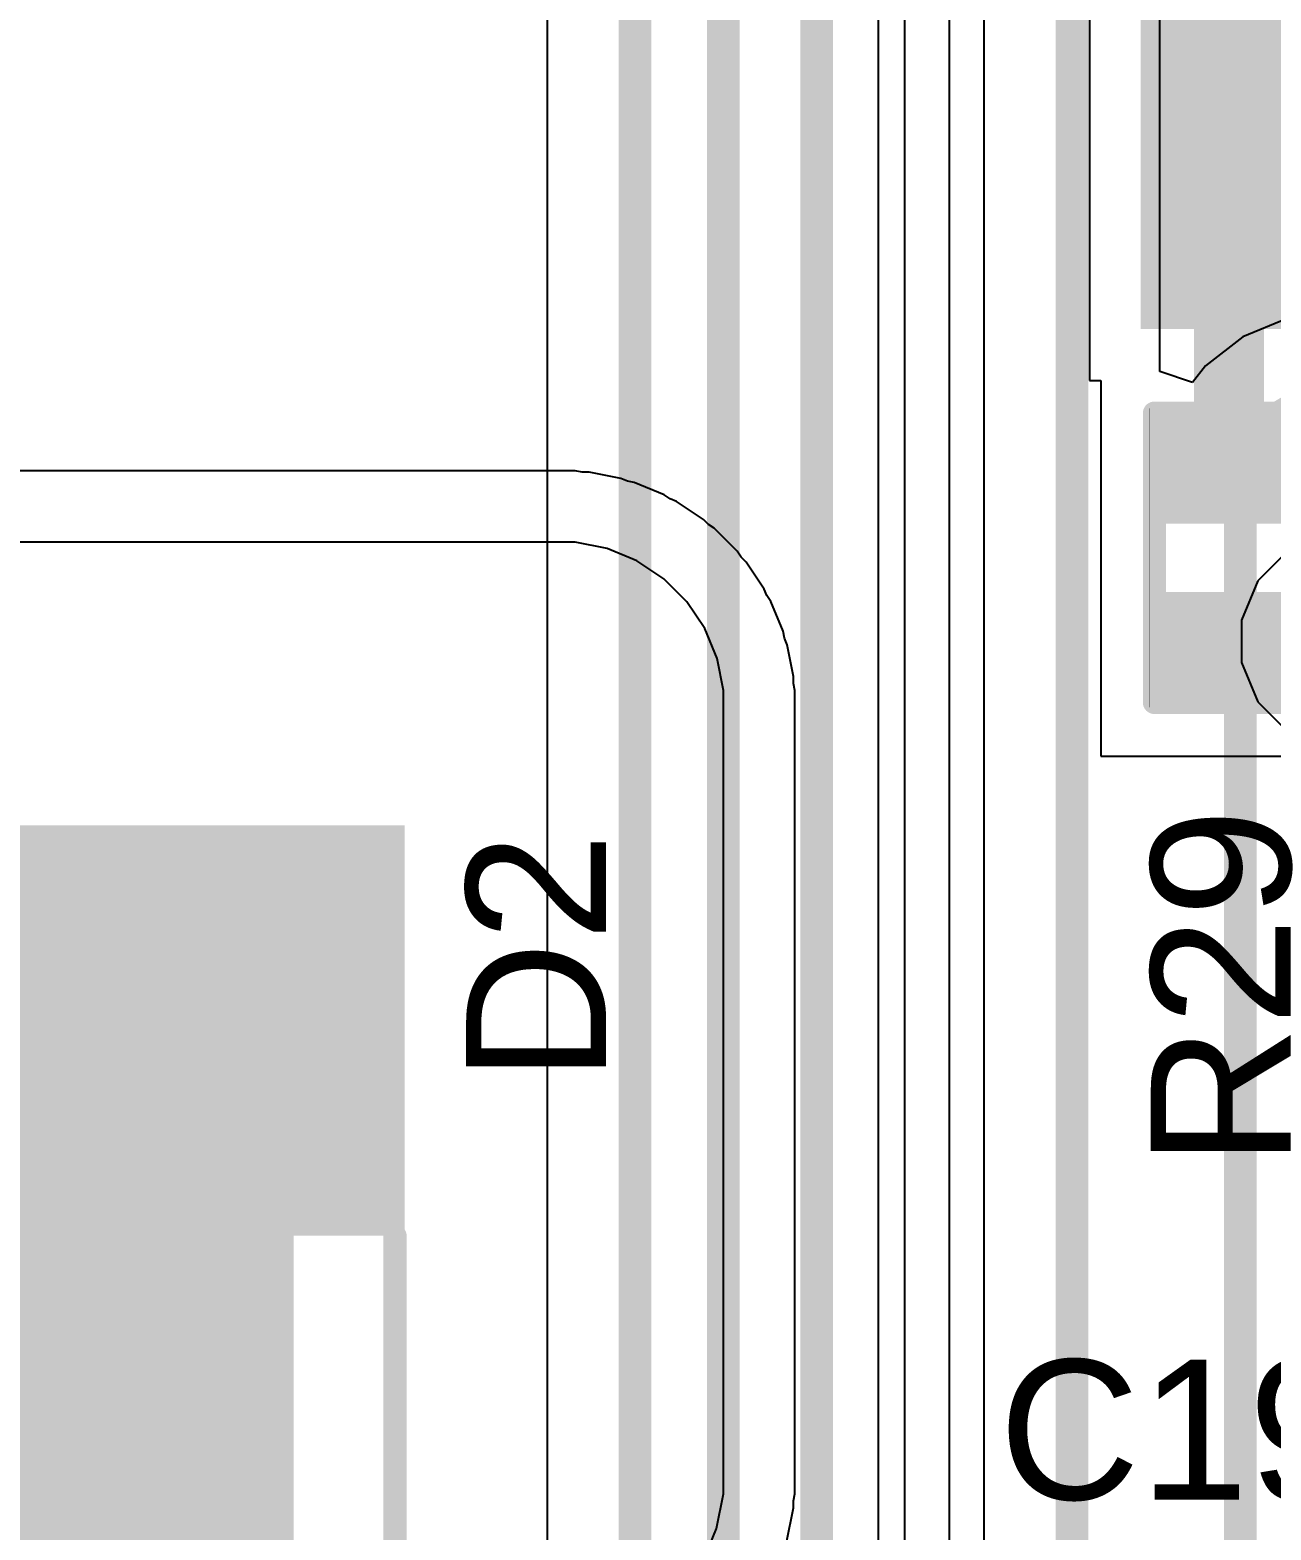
# Model space of a CAD drawing. Header units: inches. Extents: x -18 to 5357, y -8 to 5291.
# Drawn here: x 16.19 to 22.95, y 35.6 to 43.77 of the extents above; entities that cross this region are included whole.
import ezdxf

# ---------------------------------------------------------------- set-up
doc = ezdxf.new("R2010")
doc.units = ezdxf.units.IN
for name, color, linetype in [('Bottom Layer', 5, 'Continuous'), ('Ground', 16, 'Continuous'), ('Power', 76, 'Continuous'), ('Top Layer', 1, 'Continuous'), ('Top Overlay', 2, 'Continuous'), ('Top Paste', 8, 'Continuous'), ('Top Solder', 216, 'Continuous')]:
    doc.layers.add(name, color=color, linetype=linetype)
doc.styles.add('Arial', font='', dxfattribs={"height": 0.2})
doc.styles.get('Arial').set_extended_font_data('Arial')

# ---------------------------------------------------------------- blocks, each defined once
blk = doc.blocks.new('SMB__10')
at = {"layer": 'Top Layer'}
for points in [[(-3.70000022, -1.20000014), (-3.70000022, 1.20000014), (-0.90000074, 1.20000014), (-0.90000074, -1.20000014)], [(0.90000074, -1.1999976), (0.90000074, 1.20000268), (3.70000022, 1.20000268), (3.70000022, -1.1999976)]]:
    blk.add_hatch(color=1, dxfattribs=at).paths.add_polyline_path(points)
at = {"layer": 'Top Overlay'}
for points in [[(2.59260086, 1.24463048), (4.827800859999999, 1.24463048), (4.827800859999999, 1.90503048), (2.59260086, 1.90503048)], [(3.7337873, -1.65004242), (4.8259873, -1.65004242), (4.8259873, 1.34715758), (3.7337873, 1.34715758)], [(2.59123942, -1.9063716), (4.82643942, -1.9063716), (4.82643942, -1.2459716), (2.59123942, -1.2459716)]]:
    blk.add_hatch(color=2, dxfattribs=at).paths.add_polyline_path(points)
at = {"layer": 'Top Paste'}
for points in [[(-3.70000022, -1.20000014), (-3.70000022, 1.20000014), (-0.90000074, 1.20000014), (-0.90000074, -1.20000014)], [(0.90000074, -1.1999976), (0.90000074, 1.20000268), (3.70000022, 1.20000268), (3.70000022, -1.1999976)]]:
    blk.add_hatch(color=8, dxfattribs=at).paths.add_polyline_path(points)
at = {"layer": 'Top Solder'}
for points in [[(-3.80160022, -1.30160014), (-3.80160022, 1.30160014), (-0.7984007399999999, 1.30160014), (-0.7984007399999999, -1.30160014)], [(0.7984007399999999, -1.3015976), (0.7984007399999999, 1.30160268), (3.80160022, 1.30160268), (3.80160022, -1.3015976)]]:
    blk.add_hatch(color=216, dxfattribs=at).paths.add_polyline_path(points)
at = {"layer": 'Top Overlay'}
for points in [[(-2.2098, 1.8542, 0.127, 0.127, 0), (2.5908, 1.8542, 0.127, 0.127, 0)], [(-2.2098, 1.8542, 0.127, 0.127, 0), (-2.2098, 1.39699746, 0.127, 0.127, 0)], [(-2.20980254, -1.397, 0.127, 0.127, 0), (-2.2098, -1.8542, 0.127, 0.127, 0)], [(-2.2098, -1.8542, 0.127, 0.127, 0), (2.5908, -1.8542, 0.127, 0.127, 0)]]:
    blk.add_lwpolyline(points, format="xyseb", dxfattribs=at)
for points in [[(-2.24155, 1.8542, 0.0635, 0.0635, 1), (-2.17805, 1.8542, 0.0635, 0.0635, 1)], [(-2.24155, 1.8542, 0.0635, 0.0635, 1), (-2.17805, 1.8542, 0.0635, 0.0635, 1)], [(2.55905, 1.8542, 0.0635, 0.0635, 1), (2.62255, 1.8542, 0.0635, 0.0635, 1)], [(-2.24155, 1.39699746, 0.0635, 0.0635, 1), (-2.17805, 1.39699746, 0.0635, 0.0635, 1)], [(-2.24155254, -1.397, 0.0635, 0.0635, 1), (-2.17805254, -1.397, 0.0635, 0.0635, 1)], [(-2.24155, -1.8542, 0.0635, 0.0635, 1), (-2.17805, -1.8542, 0.0635, 0.0635, 1)], [(-2.24155, -1.8542, 0.0635, 0.0635, 1), (-2.17805, -1.8542, 0.0635, 0.0635, 1)], [(2.55905, -1.8542, 0.0635, 0.0635, 1), (2.62255, -1.8542, 0.0635, 0.0635, 1)]]:
    blk.add_lwpolyline(points, format="xyseb", close=True, dxfattribs=at)
blk = doc.blocks.new('R___0402_45')
at = {"layer": 'Top Layer'}
for points in [[(-0.6985, -0.3175), (-0.6985, 0.3174999999999999), (-0.2413000000000001, 0.3175), (-0.2412999999999999, -0.3174999999999999)], [(0.2413000000000001, -0.3175), (0.2412999999999999, 0.3174999999999999), (0.6985, 0.3175), (0.6985, -0.3174999999999999)]]:
    blk.add_hatch(color=1, dxfattribs=at).paths.add_polyline_path(points)
at = {"layer": 'Top Paste'}
for points in [[(-0.6985, -0.3175), (-0.6985, 0.3174999999999999), (-0.2413000000000001, 0.3175), (-0.2412999999999999, -0.3174999999999999)], [(0.2413000000000001, -0.3175), (0.2412999999999999, 0.3174999999999999), (0.6985, 0.3175), (0.6985, -0.3174999999999999)]]:
    blk.add_hatch(color=8, dxfattribs=at).paths.add_polyline_path(points)
at = {"layer": 'Top Solder'}
for points in [[(-0.75350116, -0.3725011600000001), (-0.75350116, 0.3725011599999999), (-0.18629884, 0.3725011600000001), (-0.1862988399999999, -0.3725011599999999)], [(0.18629884, -0.3725011600000001), (0.1862988399999999, 0.3725011599999999), (0.75350116, 0.3725011600000001), (0.75350116, -0.3725011599999999)]]:
    blk.add_hatch(color=216, dxfattribs=at).paths.add_polyline_path(points)
at = {"layer": 'Top Overlay'}
for points in [[(0.7874, 0.4064, 0.127, 0.127, 0), (-0.7874, 0.4064, 0.127, 0.127, 0)], [(-0.7874, -0.4064, 0.127, 0.127, 0), (-0.7874, 0.4064, 0.127, 0.127, 0)], [(0.7874, -0.4064, 0.127, 0.127, 0), (0.7874, 0.4064, 0.127, 0.127, 0)], [(0.7874, -0.4064, 0.127, 0.127, 0), (-0.7874, -0.4064, 0.127, 0.127, 0)], [(0.8128, -0.4318, 0.0032258, 0.0032258, 0), (-0.8128, -0.4318, 0.0032258, 0.0032258, 0)]]:
    blk.add_lwpolyline(points, format="xyseb", dxfattribs=at)
for points in [[(-0.8191499999999999, 0.4064, 0.0635, 0.0635, 1), (-0.7556499999999999, 0.4064, 0.0635, 0.0635, 1)], [(-0.8191499999999999, 0.4064, 0.0635, 0.0635, 1), (-0.7556499999999999, 0.4064, 0.0635, 0.0635, 1)], [(0.7556499999999999, 0.4064, 0.0635, 0.0635, 1), (0.8191499999999999, 0.4064, 0.0635, 0.0635, 1)], [(0.7556499999999999, 0.4064, 0.0635, 0.0635, 1), (0.8191499999999999, 0.4064, 0.0635, 0.0635, 1)], [(-0.8191499999999999, -0.4064, 0.0635, 0.0635, 1), (-0.7556499999999999, -0.4064, 0.0635, 0.0635, 1)], [(-0.8191499999999999, -0.4064, 0.0635, 0.0635, 1), (-0.7556499999999999, -0.4064, 0.0635, 0.0635, 1)], [(0.7556499999999999, -0.4064, 0.0635, 0.0635, 1), (0.8191499999999999, -0.4064, 0.0635, 0.0635, 1)], [(0.7556499999999999, -0.4064, 0.0635, 0.0635, 1), (0.8191499999999999, -0.4064, 0.0635, 0.0635, 1)], [(-0.81360518, -0.4318, 0.0016129, 0.0016129, 1), (-0.8119948199999999, -0.4318, 0.0016129, 0.0016129, 1)], [(0.8119948199999999, -0.4318, 0.0016129, 0.0016129, 1), (0.81360518, -0.4318, 0.0016129, 0.0016129, 1)]]:
    blk.add_lwpolyline(points, format="xyseb", close=True, dxfattribs=at)
blk = doc.blocks.new('X1321WVS_2_05J_C40D53_81')
at = {"layer": 'Top Layer'}
blk.add_hatch(color=1, dxfattribs=at).paths.add_polyline_path([(2.15999949, 3.15000132), (2.92000051, 3.15000132), (2.92000051, 0.75000104), (2.15999949, 0.75000104)])
at = {"layer": 'Top Paste'}
blk.add_hatch(color=8, dxfattribs=at).paths.add_polyline_path([(2.15999949, 3.15000132), (2.92000051, 3.15000132), (2.92000051, 0.75000104), (2.15999949, 0.75000104)])
at = {"layer": 'Top Solder'}
blk.add_hatch(color=216, dxfattribs=at).paths.add_polyline_path([(2.05839949, 3.25160132), (3.02160051, 3.25160132), (3.02160051, 0.64840104), (2.05839949, 0.64840104)])

msp = doc.modelspace()

# ---------------------------------------------------------------- linework, layer by layer
at = {"layer": 'Bottom Layer'}
for p, q in [((19.00262138, 52.92671913999999), (19.00262138, 23.5138214)), ((20.9517107, 29.79099706), (20.95170562, 52.43012882)), ((21.38359452, 44.52124446), (21.38359452, 29.8865671)), ((22.34180444, 41.90556008), (22.34180444, 44.50322316)), ((23.03228566, 42.19274518), (22.79466612, 42.09431764)), ((22.79466612, 42.09431764), (22.59061522, 41.93774441999999)), ((22.51960444, 41.8452046), (22.34180444, 41.90556008)), ((22.59061522, 41.93774441999999), (22.51960444, 41.8452046))]:
    msp.add_line(p, q, dxfattribs=at)
for points in [[(19.96285314, 23.9066705, 0.1778, 0.1778, 0), (19.96285314, 61.5281345, 0.1778, 0.1778, 0)], [(20.47259812, 56.58023482, 0.1778, 0.1778, 0), (20.47260828, 24.40325066, 0.1778, 0.1778, 0)], [(19.48172634, 23.5138214, 0.1778, 0.1778, 0), (19.48172634, 53.00040708, 0.1778, 0.1778, 0)], [(21.86269948, 27.2168366, 0.1778, 0.1778, 0), (21.86269948, 44.52124446, 0.1778, 0.1778, 0)], [(22.780371, 41.24107322, 0.1778, 0.1778, -0.4142135623730951), (23.28728642, 41.74798864, 0.1778, 0.1778, 0)], [(22.780371, 31.4419361, 0.1778, 0.1778, 0), (22.780371, 41.24107322, 0.1778, 0.1778, 0)]]:
    msp.add_lwpolyline(points, format="xyseb", dxfattribs=at)
msp.add_lwpolyline([(22.735921, 41.24107322, 0.08889999999999999, 0.08889999999999999, 1), (22.824821, 41.24107322, 0.08889999999999999, 0.08889999999999999, 1)], format="xyseb", close=True, dxfattribs=at)
msp.add_lwpolyline([(22.735921, 41.24107322, 0.08889999999999999, 0.08889999999999999, 1), (22.824821, 41.24107322, 0.08889999999999999, 0.08889999999999999, 1)], format="xyseb", close=True, dxfattribs=at)
at = {"layer": 'Ground'}
for p, q in [((23.03888966, 40.92934664), (22.87545336, 40.76591034)), ((22.87545336, 40.76591034), (22.7870004, 40.55236746)), ((22.7870004, 40.55236746), (22.7870004, 40.32123254)), ((22.7870004, 40.32123254), (22.87545336, 40.10768966)), ((22.87545336, 40.10768966), (23.03888966, 39.94425336))]:
    msp.add_line(p, q, dxfattribs=at)
at = {"layer": 'Power'}
for p, q in [((20.80783494, 51.23816778), (20.80783494, 29.97343002)), ((21.1963, 29.97343002), (21.1963, 51.23816778)), ((23.03888966, 40.92934664), (22.87545336, 40.76591034)), ((22.87545336, 40.76591034), (22.7870004, 40.55236746)), ((22.7870004, 40.55236746), (22.7870004, 40.32123254)), ((22.7870004, 40.32123254), (22.87545336, 40.10768966)), ((22.87545336, 40.10768966), (23.03888966, 39.94425336))]:
    msp.add_line(p, q, dxfattribs=at)
at = {"layer": 'Top Layer'}
for p, q in [((21.95812474, 45.01953404), (21.95812474, 41.85753376)), ((21.95812474, 41.85753376), (22.02063668, 41.85753376)), ((22.02063668, 41.85753376), (22.02063668, 40.75176762)), ((16.58260336, 41.3658431), (13.33777622, 41.36585072)), ((19.06822196, 41.3658431), (16.58260336, 41.3658431)), ((19.06824736, 41.36583802), (19.06822196, 41.3658431)), ((19.15647426, 41.36584056), (19.06824736, 41.36583802)), ((19.19401038, 41.3583755), (19.15647426, 41.36584056)), ((19.2322704, 41.3583755), (19.19401038, 41.3583755)), ((19.4054095, 41.32393563999999), (19.2322704, 41.3583755)), ((19.44075614, 41.30929508), (19.4054095, 41.32393563999999)), ((19.47828464, 41.30183002), (19.44075614, 41.30929508)), ((19.64138058, 41.23427364), (19.47828464, 41.30183002)), ((19.67318392, 41.21302145999999), (19.64138058, 41.23427364)), ((19.70854072, 41.19837836), (19.67318392, 41.21302145999999)), ((19.85532478, 41.10030133999999), (19.70854072, 41.19837836)), ((19.88238594, 41.07324018), (19.85532478, 41.10030133999999)), ((19.91419436, 41.05198546), (19.88238594, 41.07324018)), ((20.03902012, 40.92715716), (19.91419436, 41.05198546)), ((16.58260336, 40.97737804), (13.20078386, 40.97738566)), ((19.06822196, 40.97737804), (16.58260336, 40.97737804)), ((19.06821942, 40.97737296), (19.06822196, 40.97737804)), ((19.15648442, 40.97737549999999), (19.06821942, 40.97737296)), ((19.32962606, 40.94293564), (19.15648442, 40.97737549999999)), ((19.492722, 40.87537926), (19.32962606, 40.94293564)), ((20.06027738, 40.89534365999999), (20.03902012, 40.92715716)), ((19.63950606, 40.77730224), (19.492722, 40.87537926)), ((20.08733346, 40.86828757999999), (20.06027738, 40.89534365999999)), ((20.1854054, 40.72150606), (20.08733346, 40.86828757999999)), ((19.76433182, 40.65247393999999), (19.63950606, 40.77730224)), ((20.20004596, 40.68615688), (20.1854054, 40.72150606)), ((20.22130322, 40.65434338), (20.20004596, 40.68615688)), ((22.02063668, 40.75176762), (22.02063668, 39.81196762)), ((19.8624063, 40.50568988), (19.76433182, 40.65247393999999)), ((20.28885706, 40.49124744), (20.22130322, 40.65434338)), ((19.92996014, 40.34259393999999), (19.8624063, 40.50568988)), ((20.29632212, 40.45372148), (20.28885706, 40.49124744)), ((20.31096268, 40.41837229999999), (20.29632212, 40.45372148)), ((20.3454, 40.24522812), (20.31096268, 40.41837229999999)), ((19.96439746, 40.16944976), (19.92996014, 40.34259393999999)), ((20.34539746, 40.2069681), (20.3454, 40.24522812)), ((20.35286252, 40.1694396), (20.34539746, 40.2069681)), ((19.96439492, 40.08118476), (19.96439746, 40.16944976)), ((20.35285998, 40.08117968), (20.35286252, 40.1694396)), ((19.96441778, 37.9458855), (19.96439492, 40.08118476)), ((20.35288284, 37.9458855), (20.35285998, 40.08117968)), ((22.02063668, 39.81196762), (23.41763668, 39.81196762)), ((19.9644127, 35.8902127), (19.96441778, 37.9458855)), ((20.35287776, 35.8902127), (20.35288284, 37.9458855)), ((19.96441016, 35.79410418), (19.96441016, 35.8902127)), ((19.96441016, 35.8902127), (19.9644127, 35.8902127)), ((20.35287522, 35.8902), (20.35287776, 35.8902127)), ((20.35287522, 35.79410418), (20.35287522, 35.8902)), ((19.9269096, 35.6055803), (19.96441016, 35.79410418)), ((20.34541016, 35.75657568), (20.35287522, 35.79410418)), ((20.3079096, 35.52979431999999), (20.34541016, 35.71831565999999)), ((20.34541016, 35.71831565999999), (20.34541016, 35.75657568)), ((19.8533512, 35.42799366), (19.9269096, 35.6055803))]:
    msp.add_line(p, q, dxfattribs=at)
for points in [[(22.71912398, 41.36136762, 0.3809999999999999, 0.3809999999999999, 0), (22.71912398, 43.4385339, 0.3809999999999999, 0.3809999999999999, 0)], [(22.71912398, 41.36136762, 0.1778, 0.1778, 0), (22.71913668, 41.36136762, 0.1778, 0.1778, 0)], [(22.71913668, 40.42156762, 0.254, 0.254, 0), (23.368, 40.42156762, 0.254, 0.254, 0)]]:
    msp.add_lwpolyline(points, format="xyseb", dxfattribs=at)
for points in [[(22.62387398, 43.4385339, 0.1905, 0.1905, 1), (22.81437398, 43.4385339, 0.1905, 0.1905, 1)], [(22.62387398, 41.36136762, 0.1905, 0.1905, 1), (22.81437398, 41.36136762, 0.1905, 0.1905, 1)], [(22.67467398, 41.36136762, 0.08889999999999999, 0.08889999999999999, 1), (22.76357398, 41.36136762, 0.08889999999999999, 0.08889999999999999, 1)], [(22.67468668, 41.36136762, 0.08889999999999999, 0.08889999999999999, 1), (22.76358668, 41.36136762, 0.08889999999999999, 0.08889999999999999, 1)], [(22.65563668, 40.42156762, 0.127, 0.127, 1), (22.78263668, 40.42156762, 0.127, 0.127, 1)]]:
    msp.add_lwpolyline(points, format="xyseb", close=True, dxfattribs=at)

# ---------------------------------------------------------------- block references
for name, p, rotation in [('X1321WVS_2_05J_C40D53_81', (25.25912398, 45.38853508), 180), ('R___0402_45', (22.71913668, 40.89146762), 270), ('SMB__10', (16.32011214, 34.60808419999999), 90)]:
    msp.add_blockref(name, p, dxfattribs=dict(rotation=rotation))

# ---------------------------------------------------------------- texts
at = {"layer": 'Top Overlay', "style": 'Arial'}
for s, p in [('R29', (23.05470878, 37.57411078)), ('D2', (19.32393392, 38.03393206))]:
    msp.add_text(s, height=0.7619999999999999, rotation=90, dxfattribs=at).set_placement(p)
msp.add_text('C19', height=0.7619999999999999, dxfattribs=at).set_placement((21.46439192, 35.7627428))

doc.saveas('drawing.dxf')
